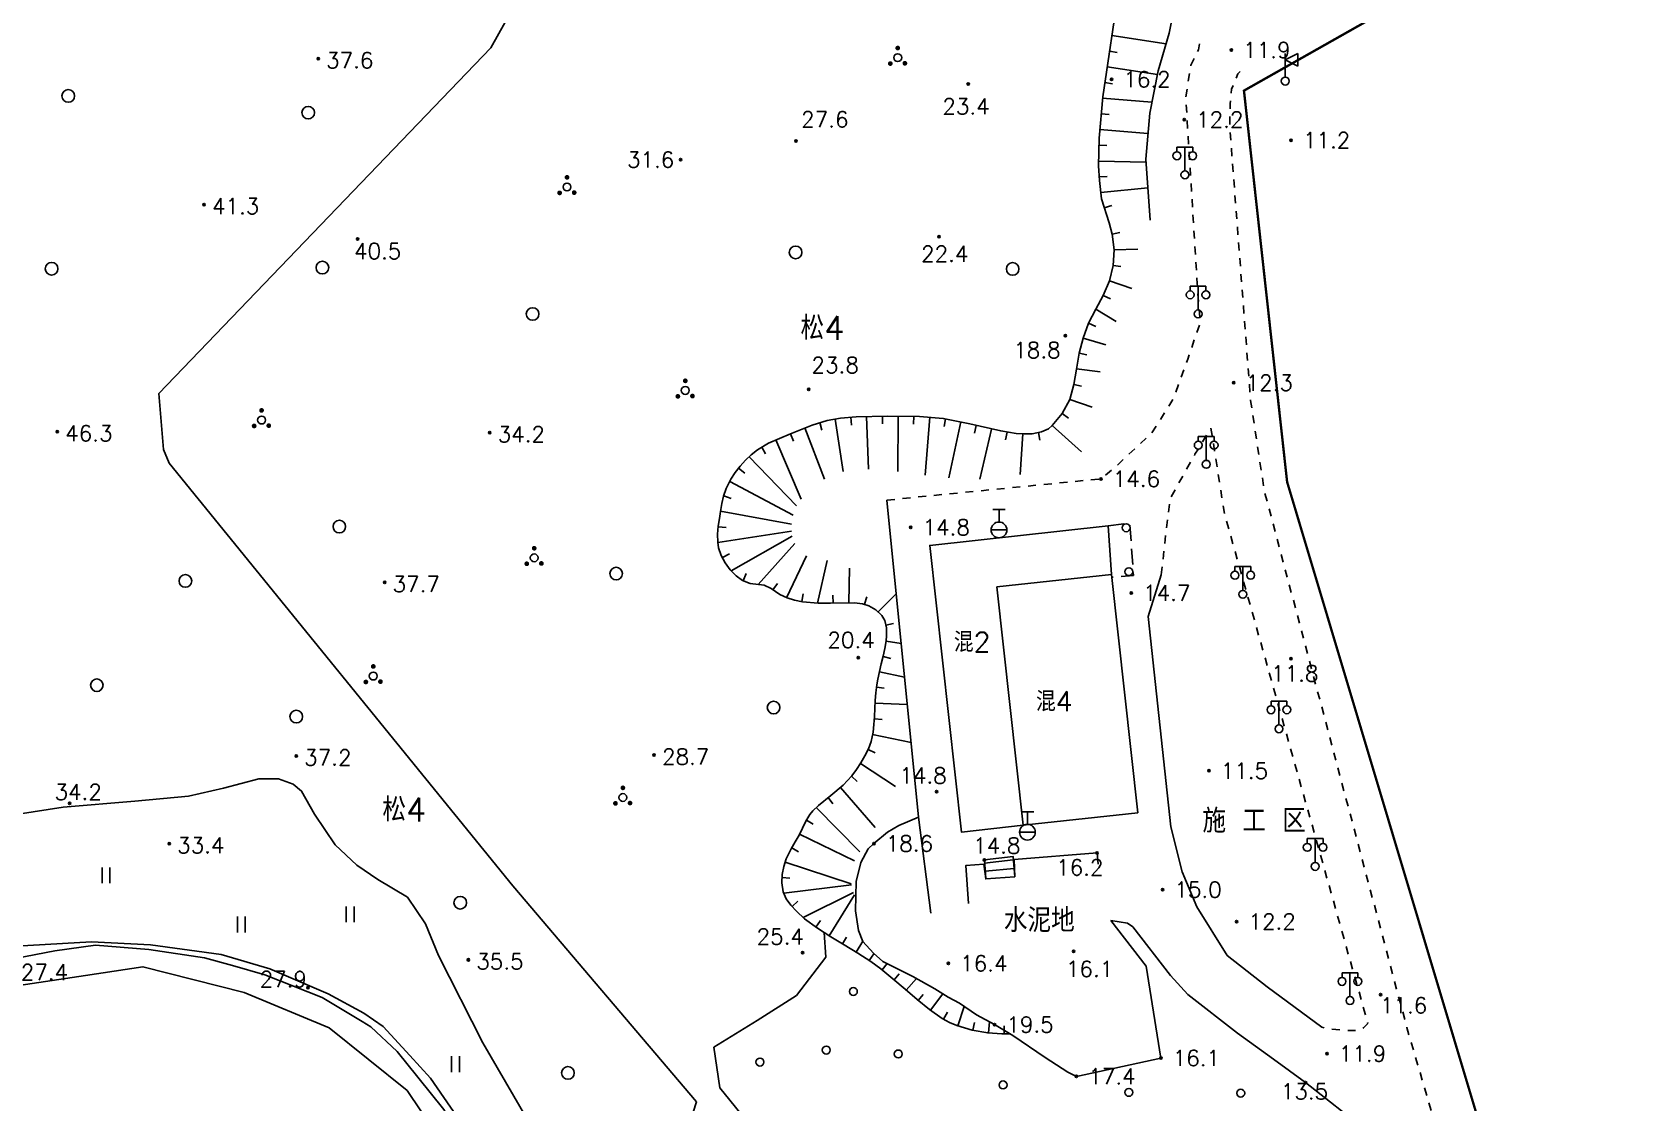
# Model space of a CAD drawing. Extents: x 115374 to 116875, y 149866 to 152432.
# Drawn here: x 116415 to 116617.7, y 151076.8 to 151212.5 of the extents above; entities that cross this region are included whole.
import ezdxf
from ezdxf.enums import TextEntityAlignment as Align

# ---------------------------------------------------------------- set-up
doc = ezdxf.new("R2010")
doc.units = 0
doc.header["$MEASUREMENT"] = 0
doc.header["$PDMODE"] = 32
doc.header["$PDSIZE"] = 0.3
doc.linetypes.add('X5', pattern=[3, 2, -1])
doc.linetypes.add('X6', pattern=[2, 1, -1])
doc.layers.get('0').update_dxf_attribs({"linetype": 'CONTINUOUS'})
for name, color, linetype in [('BOUND', 7, 'CONTINUOUS'), ('DLDW', 14, 'CONTINUOUS'), ('DLSS', 5, 'CONTINUOUS'), ('DMTZ', 5, 'CONTINUOUS'), ('GCD', 1, 'CONTINUOUS'), ('GXYZ', 2, 'CONTINUOUS'), ('JMD', 6, 'CONTINUOUS'), ('YZH', 2, 'CONTINUOUS'), ('ZBTZ', 5, 'CONTINUOUS')]:
    doc.layers.add(name, color=color, linetype=linetype)
doc.styles.add('HZ', font='rs.shx', dxfattribs={"bigfont": 'hztxt.shx'})
doc.linetypes.add('X17', pattern='A,9.4,[169,symbolx.shx,S=1,R=0,X=0,Y=0.15],0.6', length=10)
doc.linetypes.add('X20', pattern='A,4.5,[145,symbolx.shx,S=1,R=0,X=0,Y=0],4.5,-0.5,[146,symbolx.shx,S=1,R=0,X=0,Y=0],-0.5', length=10)
doc.linetypes.add('X35', pattern='A,2,[4,symbolt.shx,S=1,R=0,X=0,Y=0],2,[28,symbolt.shx,S=1,R=0,X=0,Y=0],1e-11', length=4)
doc.linetypes.add('X36', pattern='A,2,[4,symbolt.shx,S=1,R=180,X=0,Y=0],2,[28,symbolt.shx,S=1,R=180,X=0,Y=0],1e-11', length=4)
doc.linetypes.add('X39', pattern='A,2,[150,symbolx.shx,S=1,R=0,X=0,Y=1],2,[151,symbolx.shx,S=1,R=0,X=0,Y=3],1e-11', length=4)
doc.linetypes.add('X4', pattern='A,0,-1e-09,[149,symbolx.shx,S=0.15,R=0,X=0,Y=0],-1.6', length=1.6)
doc.linetypes.add('X48', pattern='A,0,-1e-09,[149,symbolx.shx,S=0.15,R=0,X=0,Y=0],-1', length=1)

# ---------------------------------------------------------------- blocks, each defined once
blk = doc.blocks.new('GC122')
blk.add_circle((0, 0), 0.8)
blk = doc.blocks.new('GC121')
for p, q in [((-0.5, -0.64), (-0.5, 1.36)), ((-0.5, -0.64), (-0.5, 0.86)), ((0.5, -0.64), (0.5, 1.36))]:
    blk.add_line(p, q)
blk = doc.blocks.new('GC268')
for points, const_width in [([(-0.17, 0.74, 1), (0.13, 0.74, 1)], 0.3), ([(-0.15, 0.77, 1), (0.1, 0.77, 1)], 0.25), ([(-1.11, -1.23, 1), (-0.81, -1.23, 1)], 0.3), ([(-1.08, -1.22, 1), (-0.83, -1.22, 1)], 0.25), ([(0.74, -1.19, 1), (1.04, -1.19, 1)], 0.3), ([(0.73, -1.16, 1), (0.98, -1.16, 1)], 0.25)]:
    blk.add_lwpolyline(points, format="xyb", close=True, dxfattribs=dict(const_width=const_width))
blk.add_circle((-0.02, -0.48), 0.5)
blk = doc.blocks.new('GC097')
for p, q in [((-1, 2.92), (-1, 3.52)), ((-1, 3.52), (1, 3.52)), ((0, 0.52), (0, 3.52)), ((1, 3.52), (1, 2.92))]:
    blk.add_line(p, q)
for centre in [(-1, 2.42), (1, 2.42), (0.01, 0)]:
    blk.add_circle(centre, 0.5)
blk = doc.blocks.new('GC019')
for p, q in [((0, 0.5), (0, 3.5)), ((0, 2.7), (1.6, 3.5)), ((1.6, 1.9), (0, 2.7)), ((1.6, 3.5), (1.6, 1.9))]:
    blk.add_line(p, q)
blk.add_circle((0, 0), 0.5)
blk = doc.blocks.new('GC133')
for p, q in [((-0.81, 2.59), (0.79, 2.59)), ((-0.01, 0.99), (-0.01, 2.59)), ((-1.01, -0.01), (0.99, -0.01))]:
    blk.add_line(p, q)
blk.add_circle((-0.01, -0.01), 1)
blk = doc.blocks.new('GC159')
blk.add_circle((0.73, 0.68), 0.5)

msp = doc.modelspace()

# ---------------------------------------------------------------- linework, layer by layer
at = {"layer": 'BOUND', "linetype": 'Continuous', "elevation": 14.8, "flags": 128}
msp.add_lwpolyline([(116535.71, 151107.52), (116535.88, 151105.1), (116539.56, 151105.38), (116539.35, 151107.96)], close=True, dxfattribs=at)
at = {"layer": 'DLDW', "linetype": 'Continuous', "elevation": 8.31, "flags": 128}
msp.add_lwpolyline([(116365.29, 151051.95), (116387.98, 151074.78), (116409.9, 151091.08), (116421.78, 151092.87), (116429.06, 151093.98), (116441.88, 151090.73), (116452.67, 151086.25), (116462.55, 151078.27), (116467.92, 151070.32)], dxfattribs=at)
at = {"layer": 'DLDW', "linetype": 'X4', "flags": 128}
msp.add_lwpolyline([(116499.21, 151076.86), (116491.15, 151051.75)], dxfattribs=at)
at = {"layer": 'DLSS', "linetype": 'X6', "flags": 128}
for points in [[(116523.35, 151153.12), (116550.49, 151155.81), (116552.22, 151157.23), (116556.96, 151161.66), (116559.74, 151166.08), (116561.49, 151170.98), (116563.08, 151175.61), (116562.69, 151180.55), (116561.24, 151204.19), (116561.9, 151208.25), (116562.84, 151210.19), (116563.04, 151211.18)], [(116767.1, 151000), (116752.9, 151007.02), (116747.57, 151009.2), (116740.76, 151011.69), (116735.83, 151013.29), (116724.81, 151016.57), (116704.86, 151021.92), (116690.43, 151026), (116679.12, 151029.2), (116671.17, 151031.6), (116639.48, 151043.48), (116607.12, 151055.11), (116604.64, 151056.3), (116603.33, 151057.22), (116598.76, 151060.88), (116597.44, 151062.8), (116595.43, 151066.34), (116594.51, 151068.43), (116593.46, 151071.93), (116589.26, 151086.29), (116571.21, 151154.25), (116569.46, 151165.74), (116566.82, 151200.4), (116566.86, 151203.34), (116567.04, 151205.19), (116567.85, 151207.13), (116568.5, 151207.81)], [(116558.14, 151143.65), (116558.71, 151148.8), (116559.25, 151153.27), (116562.41, 151158.93), (116564.44, 151162.24), (116566.14, 151151.44), (116584.32, 151086.8), (116583.78, 151086.25), (116583.05, 151085.88), (116581.63, 151085.88), (116579.51, 151086.09), (116578.47, 151086.31)]]:
    msp.add_lwpolyline(points, dxfattribs=at)
at = {"layer": 'DLSS', "linetype": 'X4', "elevation": 17.36, "flags": 128}
msp.add_lwpolyline([(116547.39, 151080.08), (116558.09, 151082.4), (116556.24, 151094.06), (116551.76, 151099.83)], dxfattribs=at)
at = {"layer": 'DMTZ', "linetype": 'Continuous'}
for p, q in [((116551.87, 151211.99), (116558.75, 151210.96)), ((116551.57, 151210.01), (116552.56, 151209.86)), ((116551.28, 151208.03), (116557.66, 151207.08)), ((116550.98, 151206.05), (116551.97, 151205.9)), ((116550.7, 151204.07), (116556.95, 151203.54)), ((116550.53, 151202.08), (116551.52, 151201.99)), ((116550.36, 151200.09), (116556.45, 151199.57)), ((116550.25, 151198.09), (116551.24, 151198.07)), ((116550.21, 151196.09), (116556.19, 151195.97)), ((116550.27, 151194.09), (116551.27, 151194.15)), ((116550.46, 151192.1), (116556.43, 151192.72)), ((116550.91, 151190.16), (116551.86, 151190.47))]:
    msp.add_line(p, q, dxfattribs=at)
at = {"layer": 'DMTZ', "linetype": 'X48', "elevation": 270, "flags": 128}
msp.add_lwpolyline([(116517.79, 151298.8), (116521.92, 151296.33), (116525.25, 151293.46), (116529.45, 151289.94), (116533.74, 151285.05), (116538.38, 151279.71), (116543.23, 151272.29), (116546.6, 151266.36), (116549.18, 151260.97), (116551.59, 151255.12), (116554.89, 151248.36), (116557.53, 151242.35), (116559.55, 151237.03), (116560.43, 151231.66), (116560.99, 151225.24), (116560.35, 151217.63), (116559.55, 151214.42), (116559.13, 151212.29), (116557.76, 151207.55), (116556.67, 151202.16), (116556.17, 151196.33), (116556.73, 151188.59)], dxfattribs=at)
at = {"layer": 'DMTZ', "linetype": 'Continuous', "flags": 128}
for points, elevation in [([(116500, 151295.61), (116504.01, 151296.92), (116506.97, 151297.19), (116509.95, 151295.57), (116515.15, 151292.35), (116519.52, 151288.64), (116524.7, 151284.11), (116530.13, 151275.97), (116534.53, 151268.46), (116538.53, 151260.93), (116542.51, 151252.27), (116546.08, 151244.99), (116547.31, 151242.25), (116548.99, 151239.24), (116549.91, 151237.37), (116550.65, 151235.91), (116551.9, 151227.75), (116552.8, 151218.22), (116550.71, 151204.22), (116550.26, 151198.99), (116550.19, 151195.48), (116550.3, 151193.65), (116550.54, 151191.31), (116551.52, 151188.26)], 270), ([(116544.31, 151162.57), (116543.85, 151162.17), (116542.95, 151161.77), (116541.77, 151161.54), (116540.75, 151161.5), (116539.76, 151161.57), (116537.78, 151161.88), (116533.87, 151162.79), (116530.5, 151163.47), (116527.5, 151163.72), (116523.47, 151163.78), (116519.45, 151163.66), (116517.46, 151163.49), (116515.79, 151163.2), (116513.89, 151162.62), (116511.12, 151161.52), (116508.36, 151160.32), (116506.96, 151159.5), (116506.17, 151158.87), (116505.44, 151158.17), (116504.76, 151157.41), (116504.14, 151156.61), (116503.58, 151155.76), (116502.98, 151154.58), (116502.66, 151153.64), (116502.43, 151152.67), (116502.25, 151151.68), (116502.12, 151150.81), (116501.98, 151149.8), (116501.89, 151148.8), (116501.91, 151147.8), (116502.02, 151147.08), (116502.36, 151146.1), (116502.87, 151145.16), (116503.5, 151144.29), (116504.23, 151143.52), (116505.06, 151142.92), (116506.01, 151142.55), (116507.8, 151142.33), (116508.69, 151141.9), (116509.8, 151141.15), (116510.7, 151140.72), (116511.65, 151140.43), (116512.64, 151140.23), (116514.66, 151140.05), (116516.21, 151140.04), (116519.27, 151140.12), (116520.25, 151139.99), (116521.08, 151139.73), (116521.97, 151139.21), (116522.7, 151138.49), (116523.08, 151137.87), (116523.32, 151136.92), (116523.32, 151135.9), (116523.26, 151135.3), (116523.09, 151134.3), (116522.88, 151133.32), (116522.64, 151132.35), (116522.4, 151131.38), (116522.19, 151130.41), (116522.07, 151129.7), (116521.96, 151128.71), (116521.89, 151127.7), (116521.84, 151126.69), (116521.8, 151125.68), (116521.72, 151124.68), (116521.6, 151123.69), (116521.35, 151122.54), (116521.01, 151121.61), (116520.58, 151120.71), (116520.07, 151119.83), (116519.51, 151118.99), (116518.9, 151118.17), (116517.8, 151116.98), (116516.24, 151115.69), (116514.67, 151114.43), (116513.97, 151113.74), (116513.6, 151113.28), (116513.09, 151112.43), (116512.65, 151111.53), (116512.23, 151110.67), (116511.74, 151109.79), (116511.24, 151108.93), (116510.61, 151107.65), (116510.29, 151106.67), (116510.09, 151105.65), (116510.04, 151104.63), (116510.22, 151103.47), (116510.61, 151102.58), (116511.19, 151101.76), (116511.88, 151101), (116512.93, 151100.06), (116514.57, 151098.85), (116516.25, 151097.77), (116517.96, 151096.74), (116519.66, 151095.71), (116521.33, 151094.63), (116522.58, 151093.71), (116524.13, 151092.43), (116525.66, 151091.12), (116527.19, 151089.81), (116528.75, 151088.55), (116530.38, 151087.41), (116531.31, 151086.9), (116532.23, 151086.52), (116534.15, 151085.95), (116536.14, 151085.59), (116537.93, 151085.48), (116538.98, 151085.49)], 21.03)]:
    msp.add_lwpolyline(points, dxfattribs=dict(at, elevation=elevation))
for points in [[(116551.52, 151188.26), (116551.92, 151186.83), (116552.16, 151184.85), (116552.04, 151182.86), (116551.56, 151180.92), (116550.79, 151179.07), (116549.84, 151177.32), (116548.92, 151175.54), (116548.24, 151173.66), (116547.74, 151171.73), (116547.4, 151169.73), (116547.06, 151167.78), (116546.53, 151165.86), (116545.59, 151164.11), (116544.31, 151162.57)], [(116551.92, 151186.83), (116552.89, 151187.04)], [(116552.16, 151184.85), (116555.16, 151184.94)], [(116552.04, 151182.86), (116553.03, 151182.71)], [(116551.56, 151180.92), (116554.39, 151179.93)], [(116550.79, 151179.07), (116551.7, 151178.64)], [(116549.84, 151177.32), (116552.41, 151175.77)], [(116548.92, 151175.54), (116549.84, 151175.14)], [(116548.24, 151173.66), (116551.11, 151172.79)], [(116547.74, 151171.73), (116548.72, 151171.52)], [(116547.4, 151169.75), (116550.38, 151169.38)], [(116547.06, 151167.78), (116548.04, 151167.56)], [(116545.59, 151164.11), (116546.37, 151163.5)], [(116546.53, 151165.86), (116549.37, 151164.91)], [(116512.97, 151162.27), (116515.43, 151155.77)], [(116514.86, 151162.94), (116515.12, 151161.98)], [(116516.8, 151163.39), (116517.8, 151156.75)], [(116518.79, 151163.62), (116518.86, 151162.62)], [(116520.79, 151163.72), (116521.01, 151157.03)], [(116522.79, 151163.77), (116522.8, 151162.77)], [(116524.79, 151163.77), (116524.74, 151156.75)], [(116526.79, 151163.74), (116526.75, 151162.74)], [(116528.78, 151163.65), (116528.21, 151156.3)], [(116530.77, 151163.43), (116530.62, 151162.44)], [(116532.73, 151163.05), (116531.21, 151155.94)], [(116534.68, 151162.59), (116534.45, 151161.62)], [(116536.63, 151162.13), (116535.14, 151155.76)], [(116544.31, 151162.57), (116548.03, 151159.26)], [(116509.27, 151160.75), (116512.47, 151153.25)], [(116511.12, 151161.52), (116511.5, 151160.59)], [(116538.59, 151161.73), (116538.41, 151160.75)], [(116540.57, 151161.52), (116540.24, 151156.35)], [(116542.56, 151161.69), (116542.76, 151160.71)], [(116505.91, 151158.62), (116511.91, 151152.38)], [(116507.49, 151159.84), (116507.97, 151158.97)], [(116504.56, 151157.15), (116505.35, 151156.54)], [(116503.44, 151155.5), (116511.47, 151151.22)], [(116502.67, 151153.66), (116503.62, 151153.34)], [(116502.26, 151151.7), (116511.28, 151150.08)], [(116501.92, 151147.73), (116511.28, 151149.2)], [(116501.98, 151149.72), (116502.97, 151149.64)], [(116503.61, 151144.17), (116511.36, 151148.56)], [(116502.51, 151145.83), (116503.39, 151146.3)], [(116507.06, 151142.44), (116511.69, 151147.62)], [(116510.63, 151140.75), (116513.18, 151146.07)], [(116505.13, 151142.89), (116505.5, 151143.82)], [(116514.56, 151140.06), (116515.78, 151145.47)], [(116518.55, 151140.13), (116518.61, 151144.51)], [(116508.91, 151141.75), (116509.48, 151142.57)], [(116512.57, 151140.25), (116512.76, 151141.23)], [(116516.55, 151140.06), (116516.51, 151141.06)], [(116520.53, 151139.91), (116520.83, 151140.86)], [(116522.25, 151138.94), (116524.53, 151141.26)], [(116523.23, 151137.25), (116524.2, 151137.49)], [(116523.25, 151135.26), (116525.16, 151134.95)], [(116522.87, 151133.3), (116523.84, 151133.06)], [(116522.4, 151131.36), (116525.58, 151130.67)], [(116522.04, 151129.39), (116523.03, 151129.28)], [(116521.88, 151127.4), (116525.92, 151127.21)], [(116521.78, 151125.4), (116522.77, 151125.33)], [(116520.97, 151121.51), (116521.87, 151121.08)], [(116521.55, 151123.42), (116526.45, 151122.4)], [(116520.02, 151119.75), (116524.45, 151116.8)], [(116518.85, 151118.13), (116519.61, 151117.47)], [(116515.91, 151115.43), (116516.52, 151114.64)], [(116517.47, 151116.69), (116521.89, 151111.62)], [(116514.38, 151114.14), (116519.93, 151108.55)], [(116513.17, 151112.57), (116514.03, 151112.05)], [(116512.28, 151110.78), (116519.27, 151107.38)], [(116511.3, 151109.03), (116512.17, 151108.53)], [(116510.07, 151105.27), (116511.07, 151105.22)], [(116510.47, 151107.22), (116518.84, 151104.48)], [(116510.29, 151103.3), (116518.85, 151104.34)], [(116512.75, 151100.2), (116519.11, 151103.39)], [(116511.33, 151101.61), (116512.07, 151102.28)], [(116516.03, 151097.91), (116519.27, 151103.1)], [(116514.35, 151099), (116514.93, 151099.82)], [(116517.74, 151096.88), (116518.25, 151097.73)], [(116519.45, 151095.84), (116520.29, 151097.21)], [(116521.13, 151094.76), (116521.69, 151095.59)], [(116522.74, 151093.57), (116523.4, 151094.39)], [(116524.29, 151092.3), (116524.93, 151093.06)], [(116525.8, 151091), (116527.09, 151092.49)], [(116527.33, 151089.7), (116527.96, 151090.47)], [(116528.89, 151088.45), (116530.43, 151090.55)], [(116530.54, 151087.33), (116531.02, 151088.2)], [(116532.34, 151086.48), (116533.16, 151088.94)], [(116536.24, 151085.59), (116536.37, 151086.98)], [(116534.27, 151085.92), (116534.47, 151086.9)], [(116538.23, 151085.48), (116538.23, 151086.48)]]:
    msp.add_lwpolyline(points, dxfattribs=at)
at = {"layer": 'DMTZ', "linetype": 'X35', "flags": 128}
msp.add_lwpolyline([(116523.35, 151153.12), (116527.35, 151112.92), (116528.91, 151100.75)], dxfattribs=at)
at = {"layer": 'DMTZ', "linetype": 'X36', "flags": 128}
for points in [[(116578.47, 151086.31), (116571.56, 151091.41), (116566.51, 151095.42), (116562.63, 151101.55), (116560.79, 151106.01), (116559.36, 151111.72), (116556.49, 151138.38), (116558.14, 151143.65)], [(116550.14, 151106.96), (116550, 151108.41), (116539.51, 151107.55), (116539.56, 151105.38)], [(116705.82, 151014.11), (116694.49, 151016.48), (116651.96, 151030.76), (116610.66, 151045.75), (116605.23, 151047.96), (116599.94, 151050.36), (116592.6, 151053.32), (116588.2, 151055.85), (116587.68, 151056.83), (116582.25, 151074.28), (116581.57, 151075.26), (116576.43, 151079.3), (116572.37, 151082.24), (116567.82, 151085.55), (116561.52, 151090.47), (116559.31, 151092.86), (116554.53, 151099.03), (116553.87, 151099.51), (116551.76, 151099.83)]]:
    msp.add_lwpolyline(points, dxfattribs=at)
at = {"layer": 'DMTZ', "linetype": 'X39', "elevation": 8.31, "flags": 128}
msp.add_lwpolyline([(116500, 151034.84), (116494.4, 151045.3), (116488.96, 151055.17), (116483.82, 151064.32), (116477.89, 151074.45), (116472.12, 151084.34), (116466.53, 151095.39), (116464.87, 151099.4), (116462.58, 151102.8), (116458.83, 151105.04), (116456.15, 151106.85), (116453.42, 151109.42), (116450.78, 151113.33), (116449.16, 151116.24), (116448.09, 151117.12), (116446.22, 151117.8), (116443.76, 151117.8), (116439.28, 151116.59), (116434.81, 151115.61), (116428.03, 151114.95), (116418.94, 151114.19), (116408.85, 151112.64), (116402.04, 151111.36), (116393.11, 151108.3), (116387.41, 151105.52), (116383.93, 151101.82), (116380.44, 151096.99), (116378, 151092.48)], dxfattribs=at)
at = {"layer": 'DMTZ', "linetype": 'X36', "elevation": 17.36, "flags": 128}
msp.add_lwpolyline([(116547.39, 151080.08), (116546.29, 151080.61), (116543.42, 151082.46), (116539.33, 151085.28), (116537, 151086.64), (116534.73, 151087.87), (116532.56, 151089.34), (116531.11, 151090.1), (116529.45, 151091.18), (116526.63, 151092.74), (116522.86, 151094.66), (116521.65, 151095.7), (116520.3, 151097.17), (116519.75, 151098.55), (116519.36, 151101.07), (116519.48, 151104.79), (116520.04, 151107.19), (116521, 151108.92), (116521.71, 151109.59), (116523.42, 151111.03), (116524.87, 151111.88), (116527.35, 151112.92)], dxfattribs=at)
at = {"layer": 'DMTZ', "linetype": 'X35', "flags": 128}
for points, elevation in [([(116533.71, 151101.98), (116533.36, 151106.8), (116535.65, 151106.97), (116535.88, 151105.1)], 16.15), ([(116469.67, 151071.78), (116467.2, 151075.88), (116463.89, 151079.98), (116461.26, 151083.22), (116457.95, 151086.34), (116456.83, 151087.02), (116451.76, 151090.06), (116444.49, 151092.93), (116440.42, 151094.13), (116436.86, 151095.12), (116429.78, 151096.14), (116423.04, 151096.71), (116417.89, 151096.01), (116412.86, 151095), (116407.18, 151092.81), (116402.43, 151090.44), (116394.92, 151085.24), (116388.3, 151079.64), (116363.46, 151053.53)], 8.31)]:
    msp.add_lwpolyline(points, dxfattribs=dict(at, elevation=elevation))
at = {"layer": 'GCD', "linetype": 'Continuous'}
for p in [(116451.27, 151209.07, 37.6), (116567.02, 151210.16, 11.87), (116551.83, 151206.46, 16.17), (116533.66, 151205.86, 23.4), (116561.05, 151201.34, 12.25), (116511.82, 151198.62, 27.6), (116574.6, 151198.74, 11.19), (116497.21, 151196.27, 31.6), (116436.81, 151190.58, 41.3), (116456.26, 151186.21, 40.5), (116529.98, 151186.5, 22.4), (116545.99, 151173.95, 18.8), (116567.33, 151167.99, 12.27), (116513.45, 151167.15, 23.8), (116418.2, 151161.79, 46.3), (116473.02, 151161.67, 34.2), (116550.49, 151155.81, 14.59), (116526.38, 151149.67, 14.79), (116459.7, 151142.68, 37.7), (116554.34, 151141.36, 14.68), (116519.72, 151133.16, 20.4), (116574.57, 151133.01, 11.8), (116448.49, 151120.69, 37.2), (116493.85, 151120.8, 28.7), (116564.18, 151118.81, 11.51), (116529.65, 151116.18, 14.78), (116419.76, 151114.68, 34.2), (116432.39, 151109.57, 33.4), (116521.71, 151109.59, 18.56), (116535.71, 151107.52, 14.8), (116550, 151108.41, 16.18), (116558.3, 151103.74, 15.04), (116567.69, 151099.7, 12.22), (116512.67, 151095.74, 25.4), (116547.03, 151095.94, 16.14), (116470.31, 151094.85, 35.5), (116531.15, 151094.4, 16.39), (116449.96, 151091.32, 27.9), (116585.93, 151090.45, 11.6), (116537, 151086.64, 19.53), (116579.15, 151082.96, 11.89), (116558.09, 151082.4, 16.14), (116547.39, 151080.08, 17.36), (116576.43, 151079.3, 13.48)]:
    msp.add_point(p, dxfattribs=at)
at = {"layer": 'JMD', "linetype": 'Continuous', "flags": 128}
for points in [[(116551.83, 151143.71), (116551.4, 151149.87), (116528.8, 151147.38), (116532.8, 151111.04), (116540.63, 151111.9), (116537.3, 151142.11)], [(116551.83, 151143.71), (116555.16, 151113.5), (116540.63, 151111.9), (116537.3, 151142.11)]]:
    msp.add_lwpolyline(points, close=True, dxfattribs=at)
at = {"layer": 'YZH', "linetype": 'Continuous'}
for p, q in [((116535.74, 151107.09), (116539.38, 151107.51)), ((116535.81, 151106.1), (116539.47, 151106.44))]:
    msp.add_line(p, q, dxfattribs=at)
at = {"layer": 'YZH', "linetype": 'X17', "elevation": 12.65}
msp.add_lwpolyline([(116608.95, 151225.41, 0.3, 0.3, 0), (116607.59, 151227.06, 0.3, 0.3, 0), (116568.62, 151205.02, 0.3, 0.3, 0), (116574.09, 151155.42, 0.3, 0.3, 0), (116600.17, 151068.4, 0.3, 0.3, 0)], format="xyseb", dxfattribs=at)
at = {"layer": 'YZH', "linetype": 'X5', "flags": 128}
msp.add_lwpolyline([(116551.4, 151149.87), (116554.15, 151150.18), (116554.62, 151143.55), (116551.85, 151143.36)], dxfattribs=at)
at = {"layer": 'YZH', "linetype": 'Continuous', "elevation": 14.8, "flags": 128}
msp.add_lwpolyline([(116535.71, 151107.52), (116535.88, 151105.1), (116539.56, 151105.38), (116539.35, 151107.96)], dxfattribs=at)
at = {"layer": 'YZH', "linetype": 'X20', "flags": 128}
msp.add_lwpolyline([(116356.81, 151070.98), (116359.61, 151078.89), (116361.89, 151083.31), (116367, 151089.07), (116371.17, 151090.42), (116376.07, 151091.29), (116383.75, 151092.25), (116392.63, 151093.41), (116404.54, 151095.61), (116412.99, 151096.58), (116422.53, 151097.15), (116430.02, 151096.77), (116438.97, 151095.52), (116445.12, 151093.69), (116452.54, 151090.52), (116457.05, 151088.11), (116459.51, 151086.41), (116462.9, 151082.73), (116465.49, 151079.86), (116468.88, 151074.96), (116496.55, 151024.86), (116500, 151018.6)], dxfattribs=at)
at = {"layer": 'YZH', "linetype": 'Continuous'}
for centre in [(116553.69, 151149.62), (116554.03, 151144.05)]:
    msp.add_circle(centre, 0.5, dxfattribs=at)
at = {"layer": 'ZBTZ', "linetype": 'X4', "flags": 128}
for points, elevation in [([(116431.06, 151166.64), (116473.16, 151210.45), (116486.04, 151233.56), (116490.34, 151247.86), (116490.34, 151259.3), (116488.91, 151270.75), (116478.01, 151293.26)], 46), ([(116499.21, 151076.86), (116475.92, 151104.21), (116432.38, 151157.8), (116431.68, 151159.55), (116431.06, 151166.64)], 46), ([(116515.4, 151098.31), (116515.6, 151095.2), (116511.89, 151090.31), (116506.91, 151087.14), (116501.43, 151083.77)], 23)]:
    msp.add_lwpolyline(points, dxfattribs=dict(at, elevation=elevation))
msp.add_lwpolyline([(116501.43, 151083.77), (116502.19, 151078.62), (116505.45, 151074.6), (116510.33, 151070.84)], dxfattribs=at)

# ---------------------------------------------------------------- block references
at = {"layer": 'DLDW', "linetype": 'Continuous'}
for name, p in [('GC019', (116573.85, 151206.23)), ('GC097', (116561.12, 151194.35, 12.2)), ('GC097', (116562.8, 151176.72, 12.3)), ('GC097', (116563.83, 151157.66, 12.19)), ('GC097', (116568.47, 151141.18, 12.19)), ('GC097', (116573.05, 151124.13, 11.31)), ('GC097', (116577.64, 151106.69, 11.14)), ('GC097', (116582.05, 151089.69, 11.18))]:
    msp.add_blockref(name, p, dxfattribs=at)
at = {"layer": 'GXYZ', "linetype": 'Continuous'}
for p in [(116537.58, 151149.35), (116541.18, 151111.04)]:
    msp.add_blockref('GC133', p, dxfattribs=at)
at = {"layer": 'ZBTZ', "linetype": 'Continuous'}
for name, p in [('GC268', (116524.75, 151209.68)), ('GC122', (116419.59, 151204.35)), ('GC122', (116450, 151202.23)), ('GC268', (116482.83, 151193.29)), ('GC122', (116511.78, 151184.52)), ('GC122', (116417.47, 151182.45)), ('GC122', (116451.8, 151182.59)), ('GC122', (116539.3, 151182.42)), ('GC122', (116478.45, 151176.71)), ('GC268', (116497.82, 151167.5)), ('GC268', (116444.11, 151163.75)), ('GC122', (116453.95, 151149.77, 39)), ('GC268', (116478.67, 151146.28)), ('GC122', (116489.04, 151143.81)), ('GC122', (116434.44, 151142.88)), ('GC268', (116458.27, 151131.3)), ('GC122', (116423.21, 151129.66, 8.31)), ('GC122', (116509, 151126.83)), ('GC122', (116448.49, 151125.68, 8.31)), ('GC268', (116489.91, 151115.91)), ('GC121', (116424.37, 151105.21, 8.31)), ('GC121', (116455.33, 151100.27, 8.31)), ('GC122', (116469.27, 151102.09, 8.31)), ('GC121', (116441.53, 151098.97, 8.31)), ('GC159', (116518.38, 151090.16)), ('GC159', (116514.94, 151082.73)), ('GC159', (116524.07, 151082.24)), ('GC121', (116468.67, 151081.26, 8.31)), ('GC122', (116482.92, 151080.51, 8.31)), ('GC159', (116506.53, 151081.21)), ('GC159', (116537.36, 151078.32)), ('GC159', (116553.3, 151077.37)), ('GC159', (116567.48, 151077.27))]:
    msp.add_blockref(name, p, dxfattribs=at)

# ---------------------------------------------------------------- texts
at = {"layer": 'DLDW', "linetype": 'Continuous', "style": 'HZ'}
msp.add_text('施 工 区', height=3, dxfattribs=at).set_placement((116569.91, 151112.63), align=Align.MIDDLE)
at = {"layer": 'GCD', "linetype": 'Continuous', "style": 'HZ'}
for s, p in [('11.9', (116568.52, 151209.16, 11.87)), ('37.6', (116452.27, 151207.87, 37.56)), ('16.2', (116553.33, 151205.46, 16.17)), ('23.4', (116530.39, 151202.03, 23.43)), ('27.6', (116512.49, 151200.37, 27.64)), ('12.2', (116562.55, 151200.34, 12.25)), ('11.2', (116576.1, 151197.74, 11.19)), ('31.6', (116490.41, 151195.27, 31.59)), ('41.3', (116437.81, 151189.38, 41.29)), ('40.5', (116455.81, 151183.68, 41.29)), ('22.4', (116527.69, 151183.33, 22.38)), ('18.8', (116539.38, 151171.13, 18.84)), ('23.8', (116513.8, 151169.23, 23.79)), ('12.3', (116568.83, 151166.99, 12.27)), ('46.3', (116419.2, 151160.59, 46.34)), ('34.2', (116474.02, 151160.47, 34.16)), ('14.6', (116551.99, 151154.81, 14.59)), ('14.8', (116527.88, 151148.67, 14.79)), ('37.7', (116460.7, 151141.48, 37.73)), ('14.7', (116555.84, 151140.36, 14.68)), ('20.4', (116515.82, 151134.38, 20.44)), ('11.8', (116572.06, 151130.15, 11.75)), ('37.2', (116449.49, 151119.49, 37.73)), ('28.7', (116494.85, 151119.6, 28.67)), ('11.5', (116565.68, 151117.81, 11.51)), ('14.8', (116524.94, 151117.21, 14.78)), ('34.2', (116417.85, 151115.13, 34.16)), ('33.4', (116433.39, 151108.37, 37.73)), ('18.6', (116523.21, 151108.59, 18.56)), ('14.8', (116534.29, 151108.33, 14.8)), ('16.2', (116544.81, 151105.56, 16.18)), ('15.0', (116559.8, 151102.74, 15.04)), ('12.2', (116569.19, 151098.7, 12.22)), ('25.4', (116506.84, 151096.8, 25.37)), ('35.5', (116471.31, 151093.65, 35.52)), ('16.4', (116532.65, 151093.4, 16.39)), ('16.1', (116546.05, 151092.7, 16.14)), ('11.6', (116585.86, 151088.07, 11.58)), ('19.5', (116538.5, 151085.64, 19.53)), ('16.1', (116559.59, 151081.4, 16.14)), ('11.9', (116580.65, 151081.96, 11.89)), ('17.4', (116548.89, 151079.08, 17.36)), ('13.5', (116573.29, 151077.17, 13.48))]:
    msp.add_text(s, height=2, dxfattribs=at).set_placement(p)
for s, p in [('27.4', (116416.57, 151093.28, 8.31)), ('27.9', (116446.84, 151092.4, 8.31))]:
    msp.add_text(s, height=2, dxfattribs=at).set_placement(p, align=Align.MIDDLE)
at = {"layer": 'JMD', "linetype": 'Continuous', "style": 'HZ'}
for s, height, p in [('混2', 2.5, (116534.17, 151135.23)), ('混4', 2.5, (116544.58, 151127.71)), ('水泥地', 3, (116542.67, 151100.02))]:
    msp.add_text(s, height=height, dxfattribs=at).set_placement(p, align=Align.MIDDLE)
at = {"layer": 'ZBTZ', "linetype": 'Continuous', "style": 'HZ'}
for p in [(116515.19, 151175.1), (116462.19, 151114.05)]:
    msp.add_text('松4', height=3, dxfattribs=at).set_placement(p, align=Align.MIDDLE)

doc.saveas('drawing.dxf')
